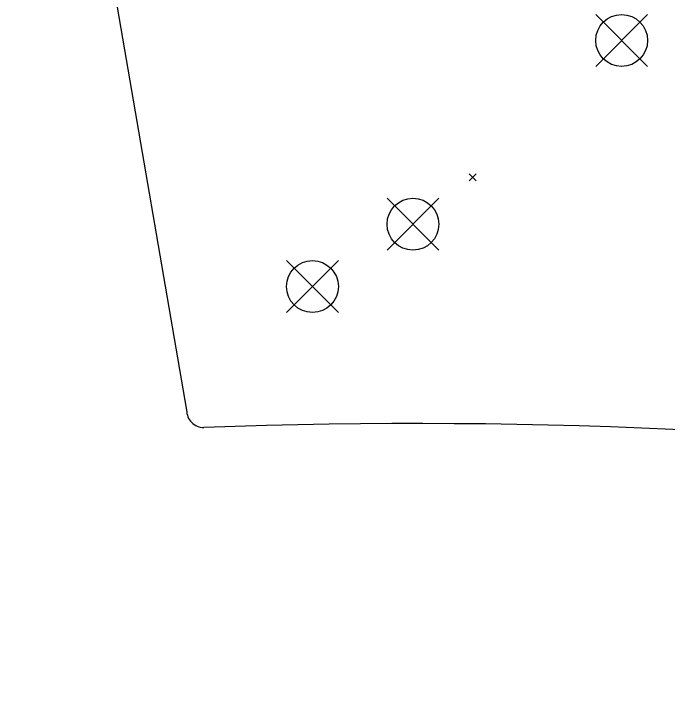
# Model space of a CAD drawing. Extents: x 1.3 to 13.6, y -7.1 to -2.1.
# Drawn here: x 1.403 to 2.894, y -6.209 to -4.637 of the extents above; entities that cross this region are included whole.
import ezdxf

# ---------------------------------------------------------------- set-up
doc = ezdxf.new("R2010")
doc.units = 0
doc.header["$MEASUREMENT"] = 0
doc.layers.add('BLACK', color=7, linetype='CONTINUOUS')

msp = doc.modelspace()

# ---------------------------------------------------------------- linework, layer by layer
at = {"layer": 'BLACK', "linetype": 'CONTINUOUS'}
for p, q in [((1.40337, -3.256), (1.79707, -5.53946)), ((2.72908, -4.6384), (2.84719, -4.75651)), ((2.84719, -4.6384), (2.72908, -4.75651)), ((2.44079, -5.00102), (2.45654, -5.01677)), ((2.45654, -5.00102), (2.44079, -5.01677)), ((2.25357, -5.05678), (2.37168, -5.17489)), ((2.37168, -5.05678), (2.25357, -5.17489)), ((2.02473, -5.19868), (2.14284, -5.31679)), ((2.14284, -5.19868), (2.02473, -5.31679))]:
    msp.add_line(p, q, dxfattribs=at)
at = {"layer": 'BLACK'}
for centre in [(2.78813, -4.69746), (2.31263, -5.11584), (2.08379, -5.25773)]:
    msp.add_circle(centre, 0.05906, dxfattribs=at)
for centre, radius, start, end in [((1.83644, -5.53946), 0.03937, -180, -89.9999), ((2.32007, -18.4371), 12.8673, 71.8673, 92.154)]:
    msp.add_arc(centre, radius, start, end, dxfattribs=at)

doc.saveas('drawing.dxf')
